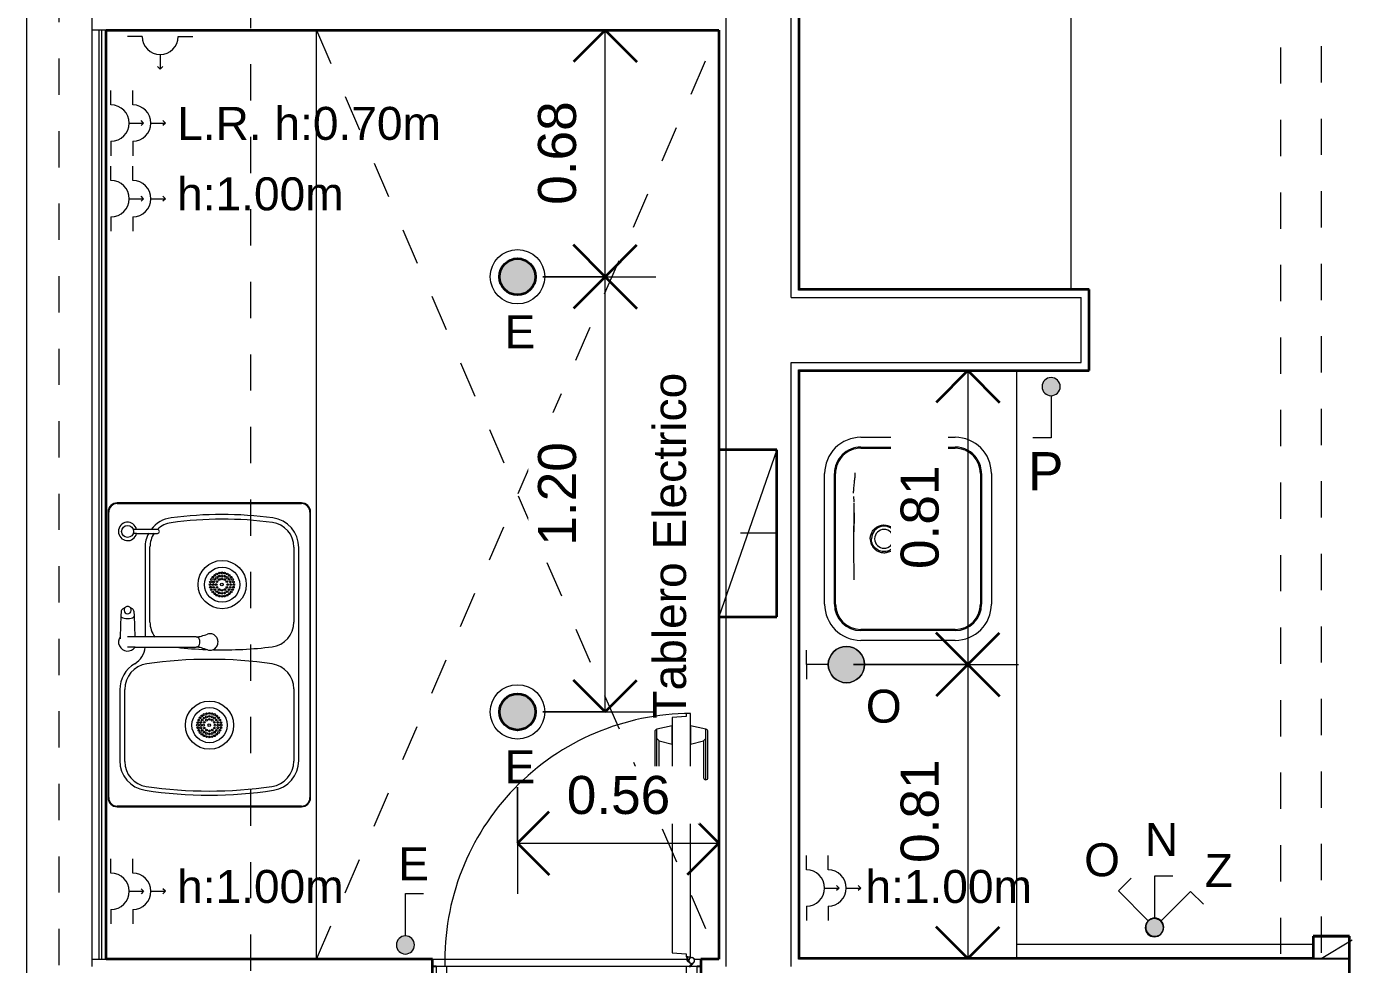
# Model space of a CAD drawing. Header units: metres. Extents: x -1.5 to 31.4, y -9.2 to 10.9.
# Drawn here: x 3.956 to 7.606, y 4.643 to 7.23 of the extents above; entities that cross this region are included whole.
import ezdxf

# ---------------------------------------------------------------- set-up
doc = ezdxf.new("R2010")
doc.units = ezdxf.units.M
for name, pattern in [('Elevado', [0.003969, 0.002381, -0.001587]), ('Línea de rejilla', [0.022225, 0.0127, -0.003175, 0.003175, -0.003175]), ('Trazo', [0.0023, 0.0015, -0.0008])]:
    doc.linetypes.add(name, pattern=pattern)
for name, color, linetype, lineweight in [('A-ANNO-DIMS', 7, 'Continuous', 9), ('A-ANNO-DIMS-70', 7, 'Continuous', 9), ('A-DETL-GENF', 7, 'Continuous', 18), ('A-DETL-MEDM', 7, 'Continuous', 35), ('A-DETL-THIN', 7, 'Continuous', 18), ('A-DOOR', 7, 'Continuous', 18), ('A-FLOR-OVHD', 7, 'Elevado', 18), ('A-WALL', 7, 'Continuous', 18), ('G-ANNO-TEXT', 7, 'Continuous', 9), ('I-FURN', 7, 'Continuous', 18), ('P-SANR-FIXT', 7, 'Continuous', 18), ('S-GRID', 7, 'Continuous', 9)]:
    doc.layers.add(name, color=color, linetype=linetype, lineweight=lineweight)
doc.layers.add('A-DETL-HDLN', color=94, linetype='Trazo', lineweight=18, true_color=0x00a600)
doc.styles.add('Arial_1', font='arial.ttf', dxfattribs={"height": 0.105})
doc.styles.add('Arial_2', font='arial.ttf', dxfattribs={"height": 0.091})
doc.dimstyles.new('Diagonal_-_Arial_1_5_mm', dxfattribs={"dimscale": 0.3048, "dimtxt": 0.107127, "dimasz": 0.287073, "dimexe": 0.459318, "dimexo": 0.229659, "dimgap": 0.160761, "dimtad": 1, "dimrnd": 0.01, "dimzin": 0, "dimdsep": 46, "dimtxsty": 'Arial_1', "dimblk1": 'OPEN30', "dimblk2": 'OPEN30', "dimsah": 1, "dimcen": 0.09, "dimaunit": 1, "dimadec": 4, "dimazin": 0, "dimtfac": 1, "dimtdec": 4, "dimtix": 1, "dimtmove": 0, "dimatfit": 3, "dimfxl": 1, "dimtvp": 1, "dimtfill": 1, "dimtolj": 1, "dimtzin": 0, "dimarcsym": 2})

# ---------------------------------------------------------------- blocks, each defined once
blk = doc.blocks.new('PUERTA PVC BLANCA - 74cm X 205cm - P3-2764029-ARQ_ELEC_PB')
at = {"layer": 'A-DETL-GENF', "color": 253, "true_color": 0xaaaaaa}
for p, q in [((0.3296, 0.7798), (0.2912, 0.7771)), ((0.2912, 0.7771), (0.2912, 0.1275)), ((0.3422, 0.7878), (0.3296, 0.7878)), ((0.3296, 0.7878), (0.3296, 0.7798)), ((0.3422, 0.1168), (0.3422, 0.7878)), ((0.2432, 0.7371), (0.2432, 0.6108)), ((0.2912, 0.7538), (0.2492, 0.7443)), ((0.2492, 0.6048), (0.2492, 0.7443)), ((0.2912, 0.7032), (0.2912, 0.7538)), ((0.3842, 0.7443), (0.3422, 0.7538)), ((0.3422, 0.7538), (0.3422, 0.7032)), ((0.3842, 0.6048), (0.3842, 0.7443)), ((0.3902, 0.6108), (0.3902, 0.7371)), ((0.2552, 0.7119), (0.2492, 0.7189)), ((0.2552, 0.6108), (0.2552, 0.7119)), ((0.2552, 0.7119), (0.2912, 0.7032)), ((0.3422, 0.7032), (0.3782, 0.7119)), ((0.3782, 0.7119), (0.3842, 0.7189)), ((0.3782, 0.7119), (0.3782, 0.6108)), ((0.2912, 0.1275), (0.3296, 0.1248)), ((0.3296, 0.1248), (0.3296, 0.1168)), ((0.3296, 0.1168), (0.3422, 0.1168)), ((0.3345, 0.1168), (0.3314, 0.1168)), ((0.3314, 0.1168), (0.3314, 0.1091)), ((0.3345, 0.1092), (0.3345, 0.1168)), ((-0.33, 0.09), (-0.36, 0.09)), ((-0.36, 0.09), (-0.36, -0.002)), ((-0.33, 0.0485), (-0.33, 0.09)), ((0.33, 0.09), (-0.33, 0.09)), ((0.33, 0.09), (0.33, 0.0485)), ((0.36, 0.09), (0.33, 0.09)), ((0.3325, 0.1068), (0.3402, 0.1004)), ((0.3373, 0.1068), (0.3345, 0.1092)), ((0.345, 0.0985), (0.3379, 0.09)), ((0.3379, 0.09), (0.3419, 0.09)), ((0.3419, 0.09), (0.3514, 0.1014)), ((0.36, -0.002), (0.36, 0.09)), ((-0.318, 0.0485), (-0.33, 0.0485)), ((-0.318, -0.002), (-0.318, 0.0485)), ((0.33, 0.0485), (0.318, 0.0485)), ((0.318, 0.0485), (0.318, -0.002)), ((-0.36, -0.002), (-0.318, -0.002)), ((-0.318, -0.002), (0.318, -0.002)), ((0.318, -0.002), (0.36, -0.002))]:
    blk.add_line(p, q, dxfattribs=at)
for centre, radius, start, end in [((0.3453, 0.1065), 0.6813, 90.2607, 181.3877), ((0.2509, 0.7368), 0.0077, 102.7453, 177.9502), ((0.3825, 0.7368), 0.0077, 2.0498, 77.2547), ((0.2492, 0.6108), 0.006, 180, 0), ((0.3842, 0.6108), 0.006, 180, 360), ((0.3453, 0.1065), 0.008, 320.0449, 267.8154), ((0.3453, 0.1065), 0.008, 230.0009, 177.8154), ((0.3344, 0.1091), 0.003, 180, 230.0009)]:
    blk.add_arc(centre, radius, start, end, dxfattribs=at)
at = {"layer": 'A-DOOR', "color": 253, "lineweight": 25, "true_color": 0xaaaaaa}
for p, q in [((-0.36, 0.09), (-0.37, 0.09)), ((-0.37, 0.09), (-0.37, -0.09)), ((0.37, 0.09), (0.36, 0.09)), ((0.37, -0.09), (0.37, 0.09)), ((-0.36, -0.09), (-0.36, -0.002)), ((0.36, -0.002), (0.36, -0.09)), ((-0.37, -0.09), (-0.36, -0.09)), ((0.36, -0.09), (0.37, -0.09))]:
    blk.add_line(p, q, dxfattribs=at)
blk = doc.blocks.new('Mesada Baño7 - Mesada Baño-2779342-ARQ_ELEC_PB')
at = {"layer": 'I-FURN', "color": 253, "true_color": 0xaaaaaa}
for p, q in [((10.0275, 2.4362), (10.0275, 4.9985)), ((9.4779, 3.6927), (9.9859, 3.6927)), ((9.4545, 2.8819), (9.4545, 3.6693)), ((10.0092, 3.6693), (10.0092, 2.8819)), ((9.9859, 2.8585), (9.4779, 2.8585))]:
    blk.add_line(p, q, dxfattribs=at)
for centre, start, end in [((9.4779, 3.6693), 90, 180), ((9.9859, 3.6693), 0, 90), ((9.4779, 2.8819), 180, 270), ((9.9859, 2.8819), 270, 0)]:
    blk.add_arc(centre, 0.0234, start, end, dxfattribs=at)
blk = doc.blocks.new('Mesada Baño10 - Mesada Baño-2780191-ARQ_ELEC_PB')
at = {"layer": 'I-FURN', "color": 253, "true_color": 0xaaaaaa}
blk.add_line((54.5585, 2.4301), (54.5585, 0.5594), dxfattribs=at)
blk = doc.blocks.new('Mesada Baño11 - Mesada Baño-2780273-ARQ_ELEC_PB')
at = {"layer": 'I-FURN', "color": 253, "true_color": 0xaaaaaa}
blk.add_line((54.5585, 2.5154), (54.5585, 0.8941), dxfattribs=at)
blk = doc.blocks.new('BACHA DE COCINA - NA-Stainless Steel-1505552-ARQ_ELEC_PB')
at = {"layer": 'P-SANR-FIXT', "color": 253, "true_color": 0xaaaaaa}
for p, q in [((0.3937, 0.2794), (-0.3937, 0.2794)), ((-0.4191, 0.254), (-0.4191, -0.254)), ((-0.2939, 0.2333), (-0.0951, 0.2333)), ((-0.096, 0.2471), (-0.2917, 0.2471)), ((0.0215, 0.2045), (0.0215, 0.2253)), ((0.0501, 0.2457), (0.0438, 0.2458)), ((0.0495, 0.2049), (0.0495, 0.2253)), ((0.1082, 0.2444), (0.0501, 0.2457)), ((0.1191, 0.2431), (0.1082, 0.2444)), ((0.4191, -0.254), (0.4191, 0.254)), ((0.0215, 0.2045), (0.0215, 0.0366)), ((0.0495, 0.2049), (0.1082, 0.2063)), ((0.0495, 0.0366), (0.0495, 0.2049)), ((0.1082, 0.2063), (0.1191, 0.2075)), ((0.3348, 0.2005), (0.3348, 0.2097)), ((0.3348, 0.2005), (0.3348, 0.1429)), ((0.3458, 0.2005), (0.3458, 0.2097)), ((0.3458, 0.1429), (0.3458, 0.2005)), ((0.2959, 0.1772), (0.0495, 0.1772)), ((0.0903, 0.1637), (0.2975, 0.1637)), ((-0.0938, -0.2332), (-0.2928, -0.2332)), ((-0.2916, -0.2471), (0.2956, -0.2471)), ((0.2972, -0.2336), (0.0906, -0.2336)), ((-0.3937, -0.2794), (0.3937, -0.2794))]:
    blk.add_line(p, q, dxfattribs=at)
for centre, radius in [((0.3403, 0.2253), 0.0165), ((-0.1938, -0.0006), 0.0665), ((-0.1938, -0.0006), 0.0484), ((-0.2263, 0), 0.00238), ((-0.2255, 0.0073), 0.00238), ((-0.2231, 0.0141), 0.00238), ((-0.2191, 0.0203), 0.00238), ((-0.2179, 0), 0.00238), ((-0.2168, 0.0075), 0.00238), ((-0.2141, 0.0254), 0.00238), ((-0.2133, 0.0143), 0.00238), ((-0.2097, 0), 0.00238), ((-0.208, 0.0196), 0.00238), ((-0.2078, 0.0293), 0.00238), ((-0.2075, 0.0079), 0.00238), ((-0.2017, 0.0138), 0.00238), ((-0.2012, 0.0231), 0.00238), ((-0.201, 0.0318), 0.00238), ((-0.1938, 0), 0.00367), ((-0.1938, 0.0325), 0.00238), ((-0.1938, 0.0242), 0.00238), ((-0.1938, 0.0159), 0.00238), ((-0.1866, 0.0318), 0.00238), ((-0.1863, 0.0231), 0.00238), ((-0.1859, 0.0138), 0.00238), ((-0.18, 0.0079), 0.00238), ((-0.1797, 0.0293), 0.00238), ((-0.1796, 0.0196), 0.00238), ((-0.1779, 0), 0.00238), ((-0.1742, 0.0143), 0.00238), ((-0.1735, 0.0254), 0.00238), ((-0.1708, 0.0075), 0.00238), ((-0.1696, 0), 0.00238), ((-0.1684, 0.0203), 0.00238), ((-0.1645, 0.0141), 0.00238), ((-0.1621, 0.0073), 0.00238), ((-0.1613, 0), 0.00238), ((0.1938, -0.0355), 0.0665), ((0.1938, -0.0355), 0.0484), ((-0.2255, -0.0073), 0.00238), ((-0.2231, -0.0141), 0.00238), ((-0.2191, -0.0203), 0.00238), ((-0.2168, -0.0075), 0.00238), ((-0.2141, -0.0254), 0.00238), ((-0.2133, -0.0143), 0.00238), ((-0.208, -0.0196), 0.00238), ((-0.2078, -0.0293), 0.00238), ((-0.2075, -0.0079), 0.00238), ((-0.2017, -0.0138), 0.00238), ((-0.2012, -0.0231), 0.00238), ((-0.201, -0.0318), 0.00238), ((-0.1938, -0.0159), 0.00238), ((-0.1938, -0.0242), 0.00238), ((-0.1938, -0.0325), 0.00238), ((-0.1866, -0.0318), 0.00238), ((-0.1863, -0.0231), 0.00238), ((-0.1859, -0.0138), 0.00238), ((-0.18, -0.0079), 0.00238), ((-0.1797, -0.0293), 0.00238), ((-0.1796, -0.0196), 0.00238), ((-0.1742, -0.0143), 0.00238), ((-0.1735, -0.0254), 0.00238), ((-0.1708, -0.0075), 0.00238), ((-0.1684, -0.0203), 0.00238), ((-0.1645, -0.0141), 0.00238), ((-0.1621, -0.0073), 0.00238), ((0.1613, -0.0349), 0.00238), ((0.1621, -0.0276), 0.00238), ((0.1645, -0.0208), 0.00238), ((0.1685, -0.0147), 0.00238), ((0.1697, -0.0349), 0.00238), ((0.1708, -0.0274), 0.00238), ((0.1735, -0.0095), 0.00238), ((0.1743, -0.0207), 0.00238), ((0.178, -0.0349), 0.00238), ((0.1797, -0.0153), 0.00238), ((0.1798, -0.0056), 0.00238), ((0.1801, -0.027), 0.00238), ((0.1859, -0.0212), 0.00238), ((0.1864, -0.0118), 0.00238), ((0.1866, -0.0032), 0.00238), ((0.1938, -0.0349), 0.00367), ((0.1938, -0.0024), 0.00238), ((0.1938, -0.0107), 0.00238), ((0.1938, -0.0191), 0.00238), ((0.201, -0.0032), 0.00238), ((0.2013, -0.0118), 0.00238), ((0.2018, -0.0212), 0.00238), ((0.2076, -0.027), 0.00238), ((0.2079, -0.0056), 0.00238), ((0.208, -0.0153), 0.00238), ((0.2097, -0.0349), 0.00238), ((0.2134, -0.0207), 0.00238), ((0.2141, -0.0095), 0.00238), ((0.2168, -0.0274), 0.00238), ((0.218, -0.0349), 0.00238), ((0.2192, -0.0147), 0.00238), ((0.2231, -0.0208), 0.00238), ((0.2256, -0.0276), 0.00238), ((0.2264, -0.0349), 0.00238), ((0.1621, -0.0422), 0.00238), ((0.1645, -0.0491), 0.00238), ((0.1685, -0.0552), 0.00238), ((0.1708, -0.0424), 0.00238), ((0.1735, -0.0604), 0.00238), ((0.1743, -0.0492), 0.00238), ((0.1797, -0.0546), 0.00238), ((0.1798, -0.0643), 0.00238), ((0.1801, -0.0428), 0.00238), ((0.1859, -0.0487), 0.00238), ((0.1864, -0.058), 0.00238), ((0.1866, -0.0667), 0.00238), ((0.1938, -0.0508), 0.00238), ((0.1938, -0.0591), 0.00238), ((0.1938, -0.0675), 0.00238), ((0.201, -0.0667), 0.00238), ((0.2013, -0.058), 0.00238), ((0.2018, -0.0487), 0.00238), ((0.2076, -0.0428), 0.00238), ((0.2079, -0.0643), 0.00238), ((0.208, -0.0546), 0.00238), ((0.2134, -0.0492), 0.00238), ((0.2141, -0.0604), 0.00238), ((0.2168, -0.0424), 0.00238), ((0.2192, -0.0552), 0.00238), ((0.2231, -0.0491), 0.00238), ((0.2256, -0.0422), 0.00238)]:
    blk.add_circle(centre, radius, dxfattribs=at)
for centre, radius, start, end in [((-0.3937, 0.254), 0.0254, 90, 180), ((0.3937, 0.254), 0.0254, 0, 90), ((-0.2917, 0.1644), 0.0826, 90, 171.2166), ((-0.2939, 0.1637), 0.0696, 90, 171.6884), ((-0.096, 0.1644), 0.0826, 29.9884, 90), ((-0.0951, 0.1623), 0.071, 8.342, 90), ((0.0355, 0.2253), 0.0251, 54.4032, 236.0219), ((0.1234, 0.2253), 0.00996, 51.7378, 308.2622), ((0.1179, 0.2322), 0.011, 37.8201, 83.4898), ((0.1123, 0.2279), 0.018, 16.9227, 37.8201), ((0.1234, 0.2253), 0.00996, 308.2622, 51.7378), ((0.3403, 0.2253), 0.0254, 282.432, 257.568), ((0.0249, 0.2342), 0.057, 209.9884, 266.4687), ((0.1179, 0.2184), 0.011, 276.5102, 322.1799), ((0.1123, 0.2228), 0.018, 322.1799, 343.0773), ((0.7712, 0.0002), 1.1582, 171.2166, 188.8057), ((0.8284, -0.0003), 1.2038, 171.6884, 188.2217), ((-1.2021, 0), 1.1898, 351.5968, 8.342), ((0.0903, 0.0955), 0.0681, 90, 127.1638), ((0.2959, 0.0946), 0.0826, 61.3902, 90), ((0.2975, 0.096), 0.0677, 55.9887, 90), ((0.2959, 0.0946), 0.0826, 7.5826, 52.4993), ((0.3403, 0.1429), 0.00547, 180, 0), ((0.2975, 0.096), 0.0677, 7.7751, 44.0644), ((1.128, -0.0366), 1.1142, 173.485, 177.7109), ((-0.6735, -0.0366), 1.0477, 352.4597, 7.7751), ((-0.6755, -0.0347), 1.0626, 352.4088, 7.5826), ((-0.0586, 0.0423), 0.0803, 345.1069, 355.9254), ((0.1296, 0.0423), 0.0803, 184.0746, 194.8931), ((-0.2069, 0.0818), 0.2338, 340.7724, 345.1069), ((0.2779, 0.0818), 0.2338, 194.8931, 199.1859), ((1.128, -0.0366), 1.1142, 178.7088, 187.0372), ((-0.2916, -0.1644), 0.0826, 188.8057, 270), ((-0.2928, -0.1623), 0.0709, 188.2217, 270), ((-0.0938, -0.1637), 0.0695, 270, 351.5968), ((0.0906, -0.1646), 0.069, 187.0372, 270), ((0.2956, -0.1641), 0.0829, 270, 352.4088), ((0.2972, -0.1651), 0.0685, 270, 352.4597), ((-0.3937, -0.254), 0.0254, 180, 270), ((0.3937, -0.254), 0.0254, 270, 0)]:
    blk.add_arc(centre, radius, start, end, dxfattribs=at)
for centre, major_axis, ratio, start_param, end_param in [((0.1083, 0.2253), (0, 0.0191), 0.422637, 0, 3.141593), ((0.0355, 0.0361), (0.014, 0), 0.731354, 3.09562, 6.335332)]:
    blk.add_ellipse(centre, major_axis=major_axis, ratio=ratio, start_param=start_param, end_param=end_param, dxfattribs=at)
blk.add_open_spline([(0.0138, 0.0048), (0.0132, 0.003), (0.0125, -0.0006), (0.0128, -0.0062), (0.0146, -0.0116), (0.0188, -0.0179), (0.0268, -0.0235), (0.0381, -0.0248), (0.0483, -0.0212), (0.0555, -0.0141), (0.0584, -0.0063), (0.0584, 0.0002), (0.0577, 0.0034), (0.0572, 0.005)], degree=3, knots=[0, 0, 0, 0, 0.066667, 0.133333, 0.2, 0.266667, 0.4, 0.533333, 0.65, 0.766667, 0.883333, 0.941667, 1, 1, 1, 1], dxfattribs=at)
blk = doc.blocks.new('BACHA DE LAVADERO - Default-2647888-ARQ_ELEC_PB')
at = {"layer": 'P-SANR-FIXT', "color": 253, "true_color": 0xaaaaaa}
for p, q in [((-0.18, 0.203), (0.18, 0.203)), ((-0.18, 0.2), (0.18, 0.2)), ((-0.253, -0.13), (-0.253, 0.13)), ((-0.25, -0.13), (-0.25, 0.13)), ((0.25, 0.13), (0.25, -0.13)), ((0.253, 0.13), (0.253, -0.13)), ((0.18, -0.2), (-0.18, -0.2)), ((0.18, -0.203), (-0.18, -0.203))]:
    blk.add_line(p, q, dxfattribs=at)
at = {"layer": 'P-SANR-FIXT', "color": 253, "true_color": 0xaaaaaa, "flags": 128}
for points in [[(-0.18, 0.23), (-0.09, 0.23), (0, 0.23), (0.09, 0.23), (0.18, 0.23)], [(-0.28, -0.13), (-0.28, -0.065), (-0.28, 0), (-0.28, 0.065), (-0.28, 0.13)], [(0.28, 0.13), (0.28, 0.065), (0.28, 0), (0.28, -0.065), (0.28, -0.13)], [(0, 0.0309), (0.012, 0.033), (0.0226, 0.0391), (0.0304, 0.0484), (0.0346, 0.0599), (0.0346, 0.0721), (0.0304, 0.0836), (0.0226, 0.0929), (0.012, 0.099), (0, 0.1011)], [(0.18, -0.23), (0.09, -0.23), (0, -0.23), (-0.09, -0.23), (-0.18, -0.23)]]:
    blk.add_lwpolyline(points, dxfattribs=at)
at = {"layer": 'P-SANR-FIXT', "color": 253, "true_color": 0xaaaaaa}
for centre, radius, start, end in [((-0.18, 0.13), 0.1, 90, 180), ((0.18, 0.13), 0.1, 0, 90), ((-0.18, 0.13), 0.073, 90, 180), ((-0.18, 0.13), 0.07, 90, 180), ((0.18, 0.13), 0.073, 0, 90), ((0.18, 0.13), 0.07, 0, 90), ((0, 0.066), 0.026, 90, 270), ((0, 0.066), 0.026, 270, 90), ((-0.18, -0.13), 0.1, 180, 270), ((-0.18, -0.13), 0.073, 180, 270), ((-0.18, -0.13), 0.07, 180, 270), ((0.18, -0.13), 0.07, 270, 0), ((0.18, -0.13), 0.1, 270, 360), ((0.18, -0.13), 0.073, 303.75, 0), ((0.18, -0.13), 0.073, 270, 303.3363)]:
    blk.add_arc(centre, radius, start, end, dxfattribs=at)
for points, knots in [([(-0.1131, 0.1485), (-0.1029, 0.1486), (-0.088, 0.1487), (-0.0685, 0.149), (-0.0539, 0.1492), (-0.0393, 0.1494), (-0.0245, 0.1496), (-0.0122, 0.1497), (-0.0023, 0.1497), (0.005, 0.1497), (0.0124, 0.1496), (0.0223, 0.1494), (0.0349, 0.149), (0.0472, 0.1487), (0.057, 0.1485), (0.0642, 0.1484), (0.0714, 0.1484), (0.0762, 0.1484), (0.0787, 0.1484)], [0, 0, 0, 0, 0.1, 0.15, 0.2, 0.25, 0.3, 0.35, 0.375, 0.4, 0.425, 0.45, 0.5, 0.55, 0.575, 0.6, 0.625, 0.65, 0.65, 0.65, 0.65]), ([(0.0714, 0.1485), (0.0694, 0.1485), (0.0649, 0.1485), (0.0581, 0.1486), (0.0483, 0.1488), (0.0358, 0.1491), (0.0254, 0.1494), (0.02, 0.1495), (0.0197, 0.1495)], [0.3788845, 0.3788845, 0.3788845, 0.3788845, 0.4, 0.425, 0.45, 0.5, 0.55, 0.5531185, 0.5531185, 0.5531185, 0.5531185]), ([(0.1023, 0.1487), (0.1043, 0.1487), (0.1075, 0.1489), (0.1107, 0.1491), (0.1119, 0.1492)], [0.73015189, 0.73015189, 0.73015189, 0.73015189, 0.75, 0.7625, 0.7625, 0.7625, 0.7625]), ([(0.113, 0.1493), (0.1133, 0.1493), (0.1141, 0.1494), (0.1155, 0.1495), (0.1165, 0.1496), (0.117, 0.1496)], [0.76620556, 0.76620556, 0.76620556, 0.76620556, 0.76875, 0.775, 0.77967164, 0.77967164, 0.77967164, 0.77967164]), ([(0.1279, 0.15), (0.1313, 0.15), (0.1397, 0.1496), (0.1532, 0.1481), (0.1667, 0.1464), (0.1752, 0.1458), (0.1789, 0.1456)], [0.8159242, 0.8159242, 0.8159242, 0.8159242, 0.85, 0.9, 0.95, 0.9893151, 0.9893151, 0.9893151, 0.9893151]), ([(-0.0263, 0.0937), (-0.0277, 0.0924), (-0.03, 0.0899), (-0.0327, 0.0859), (-0.0351, 0.0814), (-0.0368, 0.0766), (-0.0379, 0.0717), (-0.0385, 0.0649), (-0.0376, 0.0577), (-0.0352, 0.0505), (-0.0321, 0.0449), (-0.029, 0.0409), (-0.026, 0.0379), (-0.0227, 0.0351), (-0.0183, 0.0322), (-0.0105, 0.0288), (-0.0042, 0.0278), (0, 0.0278)], [0, 0, 0, 0, 0.055556, 0.111111, 0.166667, 0.222222, 0.277778, 0.333333, 0.444444, 0.513889, 0.583333, 0.652778, 0.6875, 0.722222, 0.791667, 0.861111, 1, 1, 1, 1]), ([(0, 0.0309), (-0.0041, 0.0309), (-0.0123, 0.0323), (-0.0231, 0.0385), (-0.0311, 0.0481), (-0.0357, 0.0607), (-0.035, 0.0754), (-0.0278, 0.0893), (-0.0153, 0.0989), (-0.0051, 0.1011), (0, 0.1011)], [0, 0, 0, 0, 0.111111, 0.222222, 0.333333, 0.444444, 0.583333, 0.722222, 0.861111, 1, 1, 1, 1]), ([(0, 0.1041), (0.0034, 0.1041), (0.0102, 0.1032), (0.018, 0.1), (0.0237, 0.0961), (0.0275, 0.0927), (0.0307, 0.0889), (0.0337, 0.0844), (0.0362, 0.0789), (0.0383, 0.0707), (0.0385, 0.06), (0.0344, 0.0478), (0.0292, 0.041), (0.0261, 0.0381)], [0, 0, 0, 0, 0.111111, 0.222222, 0.277778, 0.333333, 0.388889, 0.444444, 0.513889, 0.583333, 0.722222, 0.861111, 1, 1, 1, 1])]:
    blk.add_open_spline(points, degree=3, knots=knots, dxfattribs=at)
for points in [[(0.0787, 0.1484), (0.0821, 0.1483), (0.0856, 0.1483), (0.0891, 0.1484)], [(0.0903, 0.1484), (0.0911, 0.1484), (0.092, 0.1484), (0.0929, 0.1484)], [(0.094, 0.1484), (0.0959, 0.1485), (0.0978, 0.1485), (0.0996, 0.1486)], [(0.126, 0.15), (0.1265, 0.15), (0.1271, 0.15), (0.1277, 0.15)], [(0.179, 0.1456), (0.18, 0.1456), (0.181, 0.1455), (0.1819, 0.1455)], [(0, 0.1041), (-0.0032, 0.1041), (-0.0097, 0.1033), (-0.0188, 0.0997), (-0.024, 0.0959), (-0.0263, 0.0937)], [(0.0261, 0.0381), (0.0238, 0.0359), (0.0186, 0.0321), (0.0096, 0.0286), (0.0032, 0.0278), (0, 0.0278)]]:
    blk.add_open_spline(points, degree=3, dxfattribs=at)
blk = doc.blocks.new('DIMBLOCK32-ARQ_ELEC_PB')
at = {"layer": 'A-ANNO-DIMS-70', "lineweight": 35, "transparency": 16777216}
for p, q in [((6.5525, 6.281), (6.465, 6.1935)), ((6.5525, 6.281), (6.64, 6.1935)), ((6.5525, 5.4703), (6.465, 5.5578)), ((6.5525, 5.4703), (6.64, 5.5578)), ((6.5525, 5.4703), (6.465, 5.3828)), ((6.5525, 5.4703), (6.64, 5.3828))]:
    blk.add_line(p, q, dxfattribs=at)
at = {"layer": 'A-ANNO-DIMS-70', "transparency": 16777216}
for p, q in [((6.5444, 6.281), (6.6925, 6.281)), ((6.5525, 6.281), (6.5444, 6.281)), ((6.5525, 6.281), (6.5525, 5.4703)), ((6.2377, 5.4703), (6.6925, 5.4703)), ((6.5525, 5.4703), (6.2377, 5.4703))]:
    blk.add_line(p, q, dxfattribs=at)
at = {"layer": 'A-ANNO-DIMS-70', "color": 0, "transparency": 16777216, "insert": (6.3672, 5.7339), "char_height": 0.105, "width": 0.34017, "attachment_point": 1, "rotation": 90, "line_spacing_factor": 0.941778, "style": 'Arial_1', "bg_fill": 3, "box_fill_scale": 1.25, "bg_fill_color": 9, "bg_fill_true_color": 13158600, "bg_fill_transparency": 0}
blk.add_mtext('0.81', dxfattribs=at)
blk = doc.blocks.new('_Open30')
at = {"color": 0, "linetype": 'ByBlock', "lineweight": -2}
for p, q in [((-1, 0.268), (0, 0)), ((0, 0), (-1, -0.268)), ((0, 0), (-1, 0))]:
    blk.add_line(p, q, dxfattribs=at)
blk = doc.blocks.new('DIMBLOCK33-ARQ_ELEC_PB')
at = {"layer": 'A-ANNO-DIMS-70', "lineweight": 35, "transparency": 16777216}
for p, q in [((6.5525, 5.4703), (6.465, 5.5578)), ((6.5525, 5.4703), (6.64, 5.5578)), ((6.5525, 5.4703), (6.465, 5.3828)), ((6.5525, 5.4703), (6.64, 5.3828)), ((6.5525, 4.6597), (6.465, 4.7472)), ((6.5525, 4.6597), (6.64, 4.7472))]:
    blk.add_line(p, q, dxfattribs=at)
at = {"layer": 'A-ANNO-DIMS-70', "transparency": 16777216}
for p, q in [((6.2377, 5.4703), (6.6925, 5.4703)), ((6.5525, 5.4703), (6.2377, 5.4703)), ((6.5525, 5.4703), (6.5525, 4.6597)), ((6.5444, 4.6597), (6.6925, 4.6597)), ((6.5525, 4.6597), (6.5444, 4.6597))]:
    blk.add_line(p, q, dxfattribs=at)
at = {"layer": 'A-ANNO-DIMS-70', "color": 0, "transparency": 16777216, "insert": (6.3672, 4.9233), "char_height": 0.105, "width": 0.34017, "attachment_point": 1, "rotation": 90, "line_spacing_factor": 0.941778, "style": 'Arial_1', "bg_fill": 3, "box_fill_scale": 1.25, "bg_fill_color": 9, "bg_fill_true_color": 13158600, "bg_fill_transparency": 0}
blk.add_mtext('0.81', dxfattribs=at)
blk = doc.blocks.new('DIMBLOCK34-ARQ_ELEC_PB')
at = {"layer": 'A-ANNO-DIMS-70', "transparency": 16777216}
for p, q in [((5.3104, 5.1319), (5.3104, 4.838)), ((5.3104, 4.978), (5.3104, 5.1319)), ((5.8657, 4.9698), (5.8657, 5.118)), ((5.3104, 4.978), (5.8657, 4.978)), ((5.8657, 4.978), (5.8657, 4.9698))]:
    blk.add_line(p, q, dxfattribs=at)
at = {"layer": 'A-ANNO-DIMS-70', "lineweight": 35, "transparency": 16777216}
for p, q in [((5.3104, 4.978), (5.3979, 5.0655)), ((5.8657, 4.978), (5.7782, 5.0655)), ((5.3104, 4.978), (5.3979, 4.8905)), ((5.8657, 4.978), (5.7782, 4.8905))]:
    blk.add_line(p, q, dxfattribs=at)
at = {"layer": 'A-ANNO-DIMS-70', "color": 0, "transparency": 16777216, "insert": (5.4463, 5.1633), "char_height": 0.105, "width": 0.34017, "attachment_point": 1, "line_spacing_factor": 0.941778, "style": 'Arial_1', "bg_fill": 3, "box_fill_scale": 1.25, "bg_fill_color": 9, "bg_fill_true_color": 13158600, "bg_fill_transparency": 0}
blk.add_mtext('0.56', dxfattribs=at)
blk = doc.blocks.new('DIMBLOCK35-ARQ_ELEC_PB')
at = {"layer": 'A-ANNO-DIMS-70', "lineweight": 35, "transparency": 16777216}
for p, q in [((5.5522, 6.5399), (5.4647, 6.6274)), ((5.5522, 6.5399), (5.6397, 6.6274)), ((5.5522, 6.5399), (5.4647, 6.4524)), ((5.5522, 6.5399), (5.6397, 6.4524)), ((5.5522, 5.3399), (5.4647, 5.4274)), ((5.5522, 5.3399), (5.6397, 5.4274))]:
    blk.add_line(p, q, dxfattribs=at)
at = {"layer": 'A-ANNO-DIMS-70', "transparency": 16777216}
for p, q in [((5.3804, 6.5399), (5.6922, 6.5399)), ((5.5522, 6.5399), (5.3804, 6.5399)), ((5.5522, 5.3399), (5.5522, 6.5399)), ((5.3804, 5.3399), (5.6922, 5.3399)), ((5.5522, 5.3399), (5.3804, 5.3399))]:
    blk.add_line(p, q, dxfattribs=at)
at = {"layer": 'A-ANNO-DIMS-70', "color": 0, "transparency": 16777216, "insert": (5.3669, 5.7982), "char_height": 0.105, "width": 0.34017, "attachment_point": 1, "rotation": 90, "line_spacing_factor": 0.941778, "style": 'Arial_1', "bg_fill": 3, "box_fill_scale": 1.25, "bg_fill_color": 9, "bg_fill_true_color": 13158600, "bg_fill_transparency": 0}
blk.add_mtext('1.20', dxfattribs=at)
blk = doc.blocks.new('DIMBLOCK36-ARQ_ELEC_PB')
at = {"layer": 'A-ANNO-DIMS-70', "transparency": 16777216}
for p, q in [((5.5604, 7.22), (5.4122, 7.22)), ((5.5522, 6.5399), (5.5522, 7.22)), ((5.5522, 7.22), (5.5604, 7.22)), ((5.3804, 6.5399), (5.6922, 6.5399)), ((5.5522, 6.5399), (5.3804, 6.5399))]:
    blk.add_line(p, q, dxfattribs=at)
at = {"layer": 'A-ANNO-DIMS-70', "lineweight": 35, "transparency": 16777216}
for p, q in [((5.5522, 7.22), (5.4647, 7.1325)), ((5.5522, 7.22), (5.6397, 7.1325)), ((5.5522, 6.5399), (5.4647, 6.6274)), ((5.5522, 6.5399), (5.6397, 6.6274)), ((5.5522, 6.5399), (5.4647, 6.4524)), ((5.5522, 6.5399), (5.6397, 6.4524))]:
    blk.add_line(p, q, dxfattribs=at)
at = {"layer": 'A-ANNO-DIMS-70', "color": 0, "transparency": 16777216, "insert": (5.3669, 6.7382), "char_height": 0.105, "width": 0.34017, "attachment_point": 1, "rotation": 90, "line_spacing_factor": 0.941778, "style": 'Arial_1', "bg_fill": 3, "box_fill_scale": 1.25, "bg_fill_color": 9, "bg_fill_true_color": 13158600, "bg_fill_transparency": 0}
blk.add_mtext('0.68', dxfattribs=at)

msp = doc.modelspace()

# ---------------------------------------------------------------- hatches: boundary and pattern name
at = {"layer": 'A-DETL-GENF', "true_color": 0xff0000}
for points in [[(5.3104, 6.4899), (5.3233, 6.4916), (5.3354, 6.4966), (5.3457, 6.5046), (5.3537, 6.5149), (5.3586, 6.527), (5.3604, 6.5399), (5.3586, 6.5529), (5.3537, 6.5649), (5.3457, 6.5753), (5.3354, 6.5832), (5.3233, 6.5882), (5.3104, 6.5899), (5.2974, 6.5882), (5.2854, 6.5832), (5.275, 6.5753), (5.2671, 6.5649), (5.2621, 6.5529), (5.2604, 6.5399), (5.2621, 6.527), (5.2671, 6.5149), (5.275, 6.5046), (5.2854, 6.4966), (5.2974, 6.4916)], [(6.7825, 6.2119), (6.789, 6.2127), (6.795, 6.2152), (6.8002, 6.2192), (6.8041, 6.2244), (6.8066, 6.2304), (6.8075, 6.2369), (6.8066, 6.2433), (6.8041, 6.2494), (6.8002, 6.2545), (6.795, 6.2585), (6.789, 6.261), (6.7825, 6.2619), (6.776, 6.261), (6.77, 6.2585), (6.7648, 6.2545), (6.7608, 6.2494), (6.7583, 6.2433), (6.7575, 6.2369), (6.7595, 6.2276), (6.7608, 6.2244), (6.7648, 6.2192), (6.77, 6.2152), (6.776, 6.2127)], [(6.2177, 5.4203), (6.2307, 5.4221), (6.2427, 5.427), (6.2531, 5.435), (6.261, 5.4453), (6.266, 5.4574), (6.2677, 5.4703), (6.266, 5.4833), (6.261, 5.4953), (6.2531, 5.5057), (6.2427, 5.5136), (6.2307, 5.5186), (6.2177, 5.5203), (6.2048, 5.5186), (6.1927, 5.5136), (6.1824, 5.5057), (6.1744, 5.4953), (6.1694, 5.4833), (6.1677, 5.4703), (6.1694, 5.4574), (6.1744, 5.4453), (6.1824, 5.435), (6.1927, 5.427), (6.2048, 5.4221)], [(5.3104, 5.2899), (5.3233, 5.2916), (5.3354, 5.2966), (5.3457, 5.3046), (5.3537, 5.3149), (5.3586, 5.327), (5.3604, 5.3399), (5.3586, 5.3529), (5.3537, 5.3649), (5.3457, 5.3753), (5.3354, 5.3832), (5.3233, 5.3882), (5.3104, 5.3899), (5.2974, 5.3882), (5.2854, 5.3832), (5.275, 5.3753), (5.2671, 5.3649), (5.2621, 5.3529), (5.2604, 5.3399), (5.2621, 5.327), (5.2671, 5.3149), (5.275, 5.3046), (5.2854, 5.2966), (5.2974, 5.2916)], [(7.0672, 4.7197), (7.0758, 4.7214), (7.0816, 4.7245), (7.0797, 4.724), (7.0737, 4.7218), (7.0672, 4.7212), (7.0608, 4.7224), (7.0547, 4.7252), (7.0506, 4.7284), (7.0456, 4.736), (7.0441, 4.7396), (7.0434, 4.7476), (7.0448, 4.7543), (7.0425, 4.747), (7.0422, 4.7447), (7.0443, 4.7354), (7.0468, 4.7306), (7.0496, 4.727), (7.0574, 4.7219), (7.062, 4.7204), (7.0667, 4.7198)], [(7.0682, 4.7211), (7.0672, 4.7213), (7.0608, 4.7225), (7.0547, 4.7254), (7.0508, 4.7284), (7.0456, 4.7365), (7.0443, 4.7396), (7.0434, 4.7461), (7.0448, 4.7537), (7.0468, 4.7586), (7.0508, 4.7638), (7.0585, 4.7688), (7.062, 4.7703), (7.0604, 4.7697), (7.0539, 4.7663), (7.0494, 4.7622), (7.0456, 4.7562), (7.0439, 4.7507), (7.0434, 4.7446), (7.0447, 4.7382), (7.0477, 4.7322), (7.0511, 4.728), (7.0561, 4.7243), (7.0629, 4.7218), (7.0681, 4.7211)], [(7.0684, 4.7211), (7.0758, 4.7223), (7.0811, 4.7246), (7.0864, 4.7288), (7.0903, 4.7341), (7.0926, 4.7396), (7.0932, 4.7476), (7.0914, 4.7555), (7.0884, 4.7608), (7.0856, 4.7642), (7.0783, 4.7688), (7.0749, 4.7703), (7.0682, 4.7711), (7.0606, 4.7697), (7.0541, 4.7663), (7.0498, 4.7626), (7.0456, 4.7557), (7.0441, 4.7511), (7.0436, 4.7446), (7.0449, 4.7382), (7.0479, 4.7322), (7.0508, 4.7284), (7.0559, 4.7245), (7.063, 4.7218), (7.0684, 4.7211)], [(5.0012, 4.6721), (5.0077, 4.6729), (5.0137, 4.6754), (5.0189, 4.6794), (5.0229, 4.6846), (5.0254, 4.6906), (5.0261, 4.6981), (5.0254, 4.7035), (5.0229, 4.7096), (5.0189, 4.7147), (5.0137, 4.7187), (5.0077, 4.7212), (5.0012, 4.7221), (4.9947, 4.7212), (4.9887, 4.7187), (4.9835, 4.7147), (4.9796, 4.7096), (4.9771, 4.7035), (4.9762, 4.6971), (4.9771, 4.6906), (4.9796, 4.6846), (4.9835, 4.6794), (4.9887, 4.6754), (4.9947, 4.6729)]]:
    msp.add_hatch(color=1, dxfattribs=at).paths.add_polyline_path(points)

# ---------------------------------------------------------------- linework, layer by layer
at = {"layer": 'A-DETL-HDLN'}
for p, q in [((7.5277, 8.3757), (7.5277, 4.6597)), ((7.5277, 4.6597), (13.6587, 8.3757)), ((4.7557, 4.6577), (5.8657, 7.22)), ((4.7557, 7.22), (5.8657, 4.6577))]:
    msp.add_line(p, q, dxfattribs=at)
at = {"layer": 'A-DETL-HDLN', "color": 1, "true_color": 0xff0000}
msp.add_line((6.0257, 5.8324), (5.8657, 5.8324), dxfattribs=at)
at = {"layer": 'A-DETL-MEDM', "color": 1, "true_color": 0xff0000}
for p, q in [((5.8657, 6.0624), (5.8657, 5.6024)), ((6.0257, 6.0624), (5.8657, 6.0624)), ((6.0257, 5.6024), (6.0257, 6.0624)), ((5.8657, 5.6024), (6.0257, 5.6024))]:
    msp.add_line(p, q, dxfattribs=at)
for centre in [(5.3104, 6.5399), (5.3104, 5.3399)]:
    msp.add_circle(centre, 0.05, dxfattribs=at)
at = {"layer": 'A-DETL-THIN', "color": 1, "true_color": 0xff0000}
for p, q in [((4.2746, 7.2025), (4.2346, 7.2025)), ((4.3746, 7.2025), (4.4146, 7.2025)), ((4.3246, 7.1125), (4.3176, 7.1196)), ((4.3246, 7.1525), (4.3246, 7.1125)), ((4.3246, 7.1125), (4.3317, 7.1196)), ((4.1889, 7.0136), (4.1889, 7.0536)), ((4.2489, 7.0136), (4.2489, 7.0536)), ((4.2389, 6.9636), (4.2789, 6.9636)), ((4.2789, 6.9636), (4.2718, 6.9707)), ((4.2789, 6.9636), (4.2718, 6.9565)), ((4.2989, 6.9636), (4.3389, 6.9636)), ((4.3389, 6.9636), (4.3318, 6.9707)), ((4.3389, 6.9636), (4.3318, 6.9565)), ((4.1889, 6.9136), (4.1889, 6.8736)), ((4.2489, 6.9136), (4.2489, 6.8736)), ((4.1889, 6.8051), (4.1889, 6.8451)), ((4.2489, 6.8051), (4.2489, 6.8451)), ((4.2389, 6.7551), (4.2789, 6.7551)), ((4.2789, 6.7551), (4.2718, 6.7622)), ((4.2789, 6.7551), (4.2718, 6.7481)), ((4.2989, 6.7551), (4.3389, 6.7551)), ((4.3389, 6.7551), (4.3318, 6.7622)), ((4.3389, 6.7551), (4.3318, 6.7481)), ((4.1889, 6.7051), (4.1889, 6.6651)), ((4.2489, 6.7051), (4.2489, 6.6651)), ((6.7825, 6.2119), (6.7825, 6.0952)), ((6.0257, 6.0624), (5.8657, 5.6024)), ((6.7825, 6.0952), (6.7325, 6.0952)), ((6.1077, 5.4703), (6.1077, 5.5103)), ((6.1677, 5.4703), (6.1077, 5.4703)), ((6.1077, 5.4703), (6.1077, 5.4303)), ((4.1889, 4.8951), (4.1889, 4.9351)), ((4.2489, 4.8951), (4.2489, 4.9351)), ((6.1074, 4.9042), (6.1074, 4.9442)), ((6.1674, 4.9042), (6.1674, 4.9442)), ((6.1974, 4.8542), (6.1903, 4.8612)), ((6.2574, 4.8542), (6.2503, 4.8612)), ((6.968, 4.8463), (7.0034, 4.8817)), ((7.0684, 4.7711), (7.0684, 4.8878)), ((7.0684, 4.8878), (7.1184, 4.8878)), ((4.2389, 4.8451), (4.2789, 4.8451)), ((4.2789, 4.8451), (4.2718, 4.8522)), ((4.2789, 4.8451), (4.2718, 4.8381)), ((4.2989, 4.8451), (4.3389, 4.8451)), ((4.3389, 4.8451), (4.3318, 4.8522)), ((4.3389, 4.8451), (4.3318, 4.8381)), ((5.0012, 4.7221), (5.0012, 4.8388)), ((5.0012, 4.8388), (5.0512, 4.8388)), ((6.1574, 4.8542), (6.1974, 4.8542)), ((6.1974, 4.8542), (6.1903, 4.8471)), ((6.2174, 4.8542), (6.2574, 4.8542)), ((6.2574, 4.8542), (6.2503, 4.8471)), ((7.0506, 4.7638), (6.968, 4.8463)), ((7.0849, 4.7624), (7.1674, 4.8449)), ((7.1674, 4.8449), (7.2028, 4.8095)), ((4.1889, 4.7951), (4.1889, 4.7551)), ((4.2489, 4.7951), (4.2489, 4.7551)), ((6.1074, 4.8042), (6.1074, 4.7642)), ((6.1674, 4.8042), (6.1674, 4.7642))]:
    msp.add_line(p, q, dxfattribs=at)
for centre, radius in [((5.3104, 6.5399), 0.075), ((6.2177, 5.4703), 0.05), ((5.3104, 5.3399), 0.075)]:
    msp.add_circle(centre, radius, dxfattribs=at)
for centre, radius, start, end in [((4.3246, 7.2025), 0.05, 180, 0), ((4.1889, 6.9636), 0.05, 270, 90), ((4.2489, 6.9636), 0.05, 270, 90), ((4.1889, 6.7551), 0.05, 270, 90), ((4.2489, 6.7551), 0.05, 270, 90), ((5.3104, 6.5399), 0.05, 0, 180), ((5.3104, 6.5399), 0.05, 180, 0), ((6.7825, 6.2369), 0.025, 0, 180), ((6.7825, 6.2369), 0.025, 180, 0), ((6.2177, 5.4703), 0.05, 0, 180), ((6.2177, 5.4703), 0.05, 180, 0), ((5.3104, 5.3399), 0.05, 0, 180), ((5.3104, 5.3399), 0.05, 180, 0), ((4.1889, 4.8451), 0.05, 270, 90), ((4.2489, 4.8451), 0.05, 270, 90), ((6.1074, 4.8542), 0.05, 270, 90), ((6.1674, 4.8542), 0.05, 270, 90), ((7.0672, 4.7447), 0.025, 0, 180), ((7.0682, 4.7461), 0.025, 360, 180), ((7.0682, 4.7461), 0.025, 180, 0), ((7.0684, 4.7461), 0.025, 360, 180), ((7.0684, 4.7461), 0.025, 180, 360), ((5.0012, 4.6971), 0.025, 360, 180), ((7.0672, 4.7447), 0.025, 180, 360), ((5.0012, 4.6971), 0.025, 180, 0)]:
    msp.add_arc(centre, radius, start, end, dxfattribs=at)
at = {"layer": 'A-FLOR-OVHD', "color": 253, "true_color": 0xaaaaaa}
msp.add_line((4.5745, 4.4258), (4.5745, 8.3858), dxfattribs=at)
at = {"layer": 'A-WALL', "color": 253, "true_color": 0xaaaaaa}
for p, q in [((3.9557, 8.5777), (3.9557, -0.3423)), ((5.8857, 4.6377), (5.8857, 8.3977)), ((6.0657, 6.483), (6.0657, 8.3977)), ((6.0857, 6.503), (6.0857, 8.3777)), ((4.1357, 8.3577), (4.1357, 4.6377)), ((4.1757, 7.22), (4.1357, 7.22)), ((4.1557, 7.22), (4.1557, 4.6577)), ((4.1627, 7.22), (4.1627, 4.6577)), ((6.8877, 6.503), (6.0857, 6.503)), ((6.8857, 6.281), (6.8857, 6.505)), ((6.0657, 6.483), (6.8657, 6.483)), ((6.8657, 6.303), (6.8657, 6.483)), ((6.0657, 4.6377), (6.0657, 6.303)), ((6.0657, 6.303), (6.8657, 6.303)), ((6.0857, 6.283), (6.8877, 6.283)), ((6.0857, 4.6577), (6.0857, 6.283)), ((7.5077, 4.6597), (7.5077, 4.7197)), ((7.5077, 4.7197), (7.6037, 4.7197)), ((7.6037, 4.7197), (7.6037, 4.6597)), ((6.6877, 4.6997), (7.5057, 4.6997)), ((4.1357, 4.6577), (4.1757, 4.6577)), ((5.0757, 4.6577), (5.7771, 4.6577)), ((5.7802, 4.6577), (5.7839, 4.6577)), ((5.7982, 4.6577), (5.8157, 4.6577)), ((7.6037, 4.6577), (6.0857, 4.6577)), ((7.6037, 4.6597), (7.5077, 4.6597)), ((7.6037, 4.6487), (7.6037, 4.6577)), ((7.6037, 4.6487), (7.6057, 4.6487))]:
    msp.add_line(p, q, dxfattribs=at)
at = {"layer": 'A-WALL', "color": 253, "lineweight": 35, "true_color": 0xaaaaaa}
for p, q in [((6.0877, 6.505), (6.0877, 8.3757)), ((4.1757, 7.22), (5.8657, 7.22)), ((4.1757, 4.6577), (4.1757, 7.22)), ((5.8657, 7.22), (5.8657, 4.6577)), ((6.8877, 6.505), (6.0877, 6.505)), ((6.8877, 6.281), (6.8877, 6.505)), ((6.0877, 6.281), (6.8877, 6.281)), ((6.0877, 4.6597), (6.0877, 6.281)), ((7.6057, 4.7217), (7.5057, 4.7217)), ((7.5057, 4.7217), (7.5057, 4.6597)), ((7.6057, 4.5656), (7.6057, 4.7217)), ((5.0757, 4.6577), (4.1757, 4.6577)), ((5.0757, 4.4377), (5.0757, 4.6577)), ((5.8157, 4.6577), (5.8157, 4.4377)), ((5.8657, 4.6577), (5.8157, 4.6577)), ((7.5057, 4.6597), (6.0877, 4.6597))]:
    msp.add_line(p, q, dxfattribs=at)
at = {"layer": 'S-GRID', "color": 8, "linetype": 'Línea de rejilla', "true_color": 0x808080}
for p, q in [((4.0457, -9.1585), (4.0457, 10.3724)), ((7.4157, 10.3724), (7.4157, -9.1585))]:
    msp.add_line(p, q, dxfattribs=at)

# ---------------------------------------------------------------- block references
at = {"layer": 'A-DOOR', "color": 253, "true_color": 0xaaaaaa}
msp.add_blockref('PUERTA PVC BLANCA - 74cm X 205cm - P3-2764029-ARQ_ELEC_PB', (5.4457, 4.5477), dxfattribs=at)
at = {"layer": 'I-FURN', "color": 253, "true_color": 0xaaaaaa, "rotation": 180}
for name, p in [('Mesada Baño10 - Mesada Baño-2780191-ARQ_ELEC_PB', (61.3962, 8.9351)), ('Mesada Baño11 - Mesada Baño-2780273-ARQ_ELEC_PB', (61.2462, 7.1751))]:
    msp.add_blockref(name, p, dxfattribs=at)
at = {"layer": 'I-FURN', "color": 253, "true_color": 0xaaaaaa}
msp.add_blockref('Mesada Baño7 - Mesada Baño-2779342-ARQ_ELEC_PB', (-5.2717, 2.2215), dxfattribs=at)
at = {"layer": 'P-SANR-FIXT', "color": 253, "true_color": 0xaaaaaa, "rotation": 89.99999999999991}
for name, p in [('BACHA DE LAVADERO - Default-2647888-ARQ_ELEC_PB', (6.3877, 5.8171)), ('BACHA DE COCINA - NA-Stainless Steel-1505552-ARQ_ELEC_PB', (4.4601, 5.4971))]:
    msp.add_blockref(name, p, dxfattribs=at)

# ---------------------------------------------------------------- texts
at = {"layer": 'G-ANNO-TEXT', "color": 1, "true_color": 0xff0000, "attachment_point": 1}
for s, insert, char_height, width, style in [('L.R. h:0.70m', (4.3714, 7.0083), 0.091, 0.881055, 'Arial_2'), ('h:1.00m', (4.3714, 6.814), 0.091, 0.549958, 'Arial_2'), ('E', (5.2747, 6.4336), 0.091, 0.101013, 'Arial_2'), ('P', (6.7187, 6.0562), 0.105, 0.117848, 'Arial_1'), ('O', (6.2714, 5.4011), 0.091, 0.117848, 'Arial_2'), ('E', (5.2747, 5.2336), 0.091, 0.101013, 'Arial_2'), ('N', (7.0412, 5.0333), 0.091, 0.106624, 'Arial_2'), ('E', (4.9815, 4.9664), 0.091, 0.101013, 'Arial_2'), ('O', (6.8736, 4.9775), 0.091, 0.117848, 'Arial_2'), ('Z', (7.2062, 4.9482), 0.091, 0.095401, 'Arial_2'), ('h:1.00m', (4.3714, 4.904), 0.091, 0.549958, 'Arial_2')]:
    msp.add_mtext(s, dxfattribs=dict(at, insert=insert, char_height=char_height, width=width, style=style))

# ---------------------------------------------------------------- next in the draw order: dimensions: what is measured, and where the dimension line sits
at = {"layer": 'A-ANNO-DIMS'}
for base, p1, p2, override, picture, middle in [((5.5522, 6.5399), (5.3104, 5.3399), (5.3104, 6.5399), {"dimpost": '<>', "dimfxl": 1.2}, 'DIMBLOCK35-ARQ_ELEC_PB', (5.4496, 5.9399)), ((6.5525, 5.4703), (6.6144, 6.281), (6.1677, 5.4703), {"dimpost": '<>', "dimfxl": 0.925549}, 'DIMBLOCK32-ARQ_ELEC_PB', (6.4499, 5.8757))]:
    dim = msp.add_linear_dim(base=base, p1=p1, p2=p2, angle=90, dimstyle='Diagonal_-_Arial_1_5_mm', override=override, dxfattribs=at)
    dim.commit()
    dim.dimension.update_dxf_attribs({"geometry": picture, "text_midpoint": middle})
dim = msp.add_linear_dim(base=(5.8657, 4.978), p1=(5.3104, 5.2019), p2=(5.8657, 5.0398), dimstyle='Diagonal_-_Arial_1_5_mm', override={"dimpost": '<>', "dimfxl": 0.578546}, dxfattribs=at)
dim.commit()
dim.dimension.update_dxf_attribs({"geometry": 'DIMBLOCK34-ARQ_ELEC_PB', "text_midpoint": (5.588, 5.0806)})

# ---------------------------------------------------------------- next in the draw order: texts
at = {"layer": 'G-ANNO-TEXT', "color": 1, "true_color": 0xff0000, "insert": (5.6844, 5.3213), "char_height": 0.091, "width": 1.14481, "attachment_point": 1, "rotation": 90, "style": 'Arial_2'}
msp.add_mtext('Tablero Electrico', dxfattribs=at)

# ---------------------------------------------------------------- next in the draw order: dimensions: what is measured, and where the dimension line sits
at = {"layer": 'A-ANNO-DIMS'}
for base, p1, p2, override, picture, middle in [((5.5522, 7.22), (5.3104, 6.5399), (5.4904, 7.22), {"dimpost": '<>', "dimfxl": 0.703493}, 'DIMBLOCK36-ARQ_ELEC_PB', (5.4496, 6.88)), ((6.5525, 4.6597), (6.1677, 5.4703), (6.6144, 4.6597), {"dimpost": '<>', "dimfxl": 0.925549}, 'DIMBLOCK33-ARQ_ELEC_PB', (6.4499, 5.065))]:
    dim = msp.add_linear_dim(base=base, p1=p1, p2=p2, angle=90, dimstyle='Diagonal_-_Arial_1_5_mm', override=override, dxfattribs=at)
    dim.commit()
    dim.dimension.update_dxf_attribs({"geometry": picture, "text_midpoint": middle})

# ---------------------------------------------------------------- next in the draw order: texts
at = {"layer": 'G-ANNO-TEXT', "color": 1, "true_color": 0xff0000, "insert": (6.2703, 4.904), "char_height": 0.091, "width": 0.549958, "attachment_point": 1, "style": 'Arial_2'}
msp.add_mtext('h:1.00m', dxfattribs=at)

doc.saveas('drawing.dxf')
